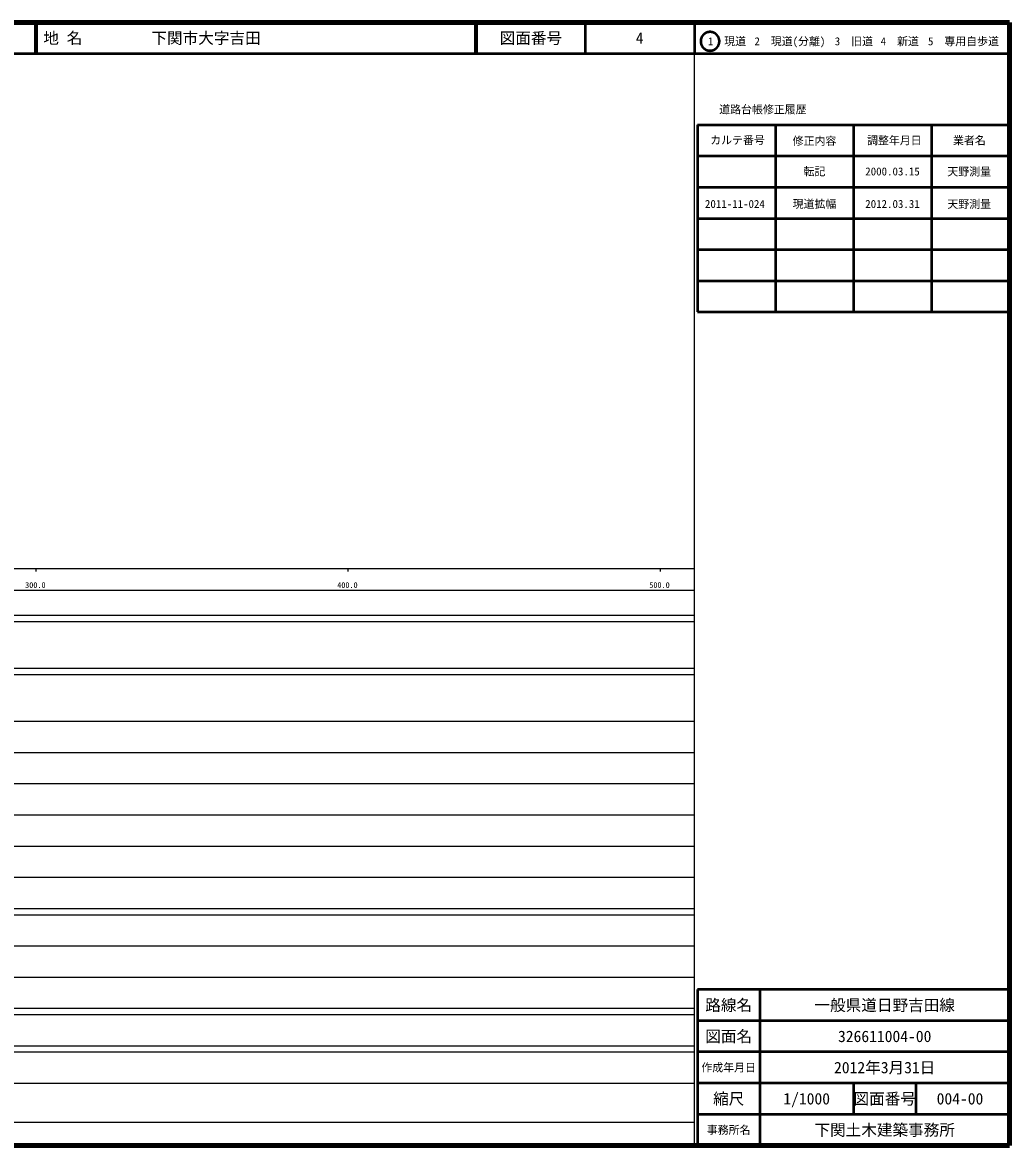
# Model space of a CAD drawing. Units: millimetres on the paper, enlarged 1000 times. Extents: x 40000 to 680000, y 20000 to 380000.
# Drawn here: x 363711 to 680000, y 20000 to 380000 of the extents above; entities that cross this region are included whole.
import ezdxf
from ezdxf.enums import TextEntityAlignment as Align

# ---------------------------------------------------------------- set-up
doc = ezdxf.new("R2010")
doc.units = ezdxf.units.MM
doc.header["$LTSCALE"] = 1000
for name, color, linetype, lineweight in [('M-TTL', 2, 'Continuous', 140), ('M-TTL-BAND', 7, 'Continuous', 25), ('M-TTL-FRAM', 2, 'Continuous', 50), ('M-TTL-LINE', 7, 'Continuous', 50)]:
    doc.layers.add(name, color=color, linetype=linetype, lineweight=lineweight)
doc.layers.add('M-TTL-TXT', color=7, linetype='Continuous')
doc.styles.add('ＭＳ ゴシック', font='')
doc.styles.get('ＭＳ ゴシック').set_extended_font_data('MS Gothic')

msp = doc.modelspace()

# ---------------------------------------------------------------- linework, layer by layer
at = {"layer": 'M-TTL'}
for p, q in [((680000, 380000), (40000, 380000)), ((680000, 20000), (680000, 380000)), ((40000, 20000), (680000, 20000))]:
    msp.add_line(p, q, dxfattribs=at)
at = {"layer": 'M-TTL-BAND'}
for p, q in [((579000, 20000), (579000, 370000)), ((40000, 205000), (579000, 205000)), ((368000, 205000), (368000, 204000)), ((468000, 205000), (468000, 204000)), ((568000, 205000), (568000, 204000)), ((68000, 198000), (579000, 198000)), ((40000, 190000), (579000, 190000)), ((40000, 188000), (579000, 188000)), ((40000, 173000), (579000, 173000)), ((40000, 171000), (579000, 171000)), ((40000, 156000), (579000, 156000)), ((46000, 146000), (579000, 146000)), ((52000, 136000), (579000, 136000)), ((46000, 126000), (579000, 126000)), ((52000, 116000), (579000, 116000)), ((46000, 106000), (579000, 106000)), ((40000, 96000), (579000, 96000)), ((40000, 94000), (579000, 94000)), ((49000, 84000), (579000, 84000)), ((40000, 74000), (579000, 74000)), ((40000, 64000), (579000, 64000)), ((40000, 62000), (579000, 62000)), ((40000, 52000), (579000, 52000)), ((40000, 50000), (579000, 50000)), ((40000, 40000), (579000, 40000)), ((68000, 27500), (579000, 27500))]:
    msp.add_line(p, q, dxfattribs=at)
at = {"layer": 'M-TTL-FRAM'}
for p, q in [((580000, 347197), (580000, 287197)), ((580000, 347197), (680000, 347197)), ((580000, 287197), (680000, 287197)), ((680000, 70000), (580000, 70000)), ((580000, 70000), (580000, 20000))]:
    msp.add_line(p, q, dxfattribs=at)
at = {"layer": 'M-TTL-LINE'}
for p, q in [((367750, 380000), (367750, 370000)), ((368250, 380000), (368250, 370000)), ((508747, 380000), (508747, 370000)), ((509247, 380000), (509247, 370000)), ((543997, 380000), (543997, 370000)), ((579000, 380000), (579000, 370000)), ((40000, 370000), (680000, 370000)), ((605000, 347197), (605000, 287197)), ((630000, 347197), (630000, 287197)), ((655000, 347197), (655000, 287197)), ((580000, 337197), (680000, 337197)), ((580000, 327197), (680000, 327197)), ((580000, 317197), (680000, 317197)), ((580000, 307197), (680000, 307197)), ((580000, 297197), (680000, 297197)), ((600000, 70000), (600000, 20000)), ((680000, 60000), (580000, 60000)), ((680000, 50000), (580000, 50000)), ((680000, 40000), (580000, 40000)), ((630000, 40000), (630000, 30000)), ((650000, 40000), (650000, 30000)), ((680000, 30000), (580000, 30000))]:
    msp.add_line(p, q, dxfattribs=at)
msp.add_lwpolyline([(587031, 373958), (587030, 374010), (587029, 374063), (587027, 374115), (587023, 374168), (587019, 374220), (587014, 374272), (587008, 374325), (587001, 374377), (586994, 374429), (586985, 374480), (586975, 374532), (586965, 374583), (586953, 374635), (586941, 374686), (586928, 374737), (586914, 374787), (586899, 374837), (586883, 374888), (586866, 374937), (586849, 374987), (586830, 375036), (586811, 375085), (586791, 375133), (586770, 375181), (586748, 375229), (586725, 375277), (586702, 375323), (586678, 375370), (586653, 375416), (586627, 375462), (586600, 375507), (586572, 375552), (586544, 375596), (586515, 375640), (586485, 375683), (586455, 375726), (586423, 375768), (586391, 375809), (586359, 375850), (586325, 375891), (586291, 375931), (586256, 375970), (586221, 376009), (586184, 376047), (586147, 376084), (586110, 376121), (586072, 376157), (586033, 376192), (585994, 376227), (585953, 376261), (585913, 376294), (585872, 376327), (585830, 376359), (585788, 376390), (585745, 376420), (585702, 376450), (585658, 376479), (585613, 376507), (585568, 376534), (585523, 376560), (585477, 376586), (585431, 376611), (585385, 376635), (585337, 376658), (585290, 376681), (585242, 376703), (585194, 376723), (585145, 376743), (585096, 376762), (585047, 376781), (584998, 376798), (584948, 376814), (584898, 376830), (584847, 376845), (584797, 376859), (584746, 376872), (584695, 376884), (584643, 376895), (584592, 376905), (584540, 376914), (584488, 376923), (584436, 376930), (584384, 376937), (584332, 376943), (584280, 376948), (584227, 376952), (584175, 376955), (584123, 376957), (584070, 376958), (584018, 376958), (583965, 376957), (583913, 376956), (583860, 376953), (583808, 376950), (583755, 376945), (583703, 376940), (583651, 376934), (583599, 376927), (583547, 376919), (583495, 376910), (583444, 376900), (583392, 376889), (583341, 376878), (583290, 376865), (583239, 376852), (583189, 376837), (583139, 376822), (583089, 376806), (583039, 376789), (582990, 376772), (582941, 376753), (582892, 376733), (582843, 376713), (582795, 376692), (582748, 376670), (582700, 376647), (582654, 376623), (582607, 376599), (582561, 376573), (582516, 376547), (582471, 376520), (582426, 376493), (582382, 376464), (582338, 376435), (582295, 376405), (582253, 376374), (582211, 376343), (582169, 376310), (582128, 376278), (582088, 376244), (582048, 376210), (582009, 376174), (581971, 376139), (581933, 376102), (581896, 376065), (581859, 376028), (581823, 375989), (581788, 375950), (581753, 375911), (581720, 375871), (581686, 375830), (581654, 375789), (581622, 375747), (581591, 375704), (581561, 375661), (581532, 375618), (581503, 375574), (581475, 375529), (581448, 375484), (581422, 375439), (581396, 375393), (581372, 375347), (581348, 375300), (581325, 375253), (581302, 375205), (581281, 375157), (581260, 375109), (581241, 375060), (581222, 375011), (581204, 374962), (581187, 374912), (581170, 374863), (581155, 374812), (581140, 374762), (581127, 374711), (581114, 374660), (581102, 374609), (581091, 374558), (581081, 374506), (581072, 374454), (581064, 374403), (581057, 374351), (581050, 374299), (581045, 374246), (581040, 374194), (581036, 374142), (581034, 374089), (581032, 374037), (581031, 373984), (581031, 373932), (581032, 373879), (581034, 373827), (581036, 373774), (581040, 373722), (581045, 373670), (581050, 373617), (581057, 373565), (581064, 373513), (581072, 373461), (581081, 373410), (581091, 373358), (581102, 373307), (581114, 373256), (581127, 373205), (581140, 373154), (581155, 373104), (581170, 373053), (581187, 373004), (581204, 372954), (581222, 372905), (581241, 372856), (581260, 372807), (581281, 372759), (581302, 372711), (581325, 372663), (581348, 372616), (581372, 372569), (581396, 372523), (581422, 372477), (581448, 372432), (581475, 372387), (581503, 372342), (581532, 372298), (581561, 372255), (581591, 372212), (581622, 372169), (581654, 372127), (581686, 372086), (581720, 372045), (581753, 372005), (581788, 371966), (581823, 371927), (581859, 371888), (581896, 371851), (581933, 371814), (581971, 371777), (582009, 371741), (582048, 371706), (582088, 371672), (582128, 371638), (582169, 371605), (582211, 371573), (582253, 371542), (582295, 371511), (582338, 371481), (582382, 371452), (582426, 371423), (582471, 371396), (582516, 371369), (582561, 371343), (582607, 371317), (582654, 371293), (582700, 371269), (582748, 371246), (582795, 371224), (582843, 371203), (582892, 371183), (582941, 371163), (582990, 371144), (583039, 371127), (583089, 371110), (583139, 371094), (583189, 371078), (583239, 371064), (583290, 371051), (583341, 371038), (583392, 371027), (583444, 371016), (583495, 371006), (583547, 370997), (583599, 370989), (583651, 370982), (583703, 370976), (583755, 370971), (583808, 370966), (583860, 370963), (583913, 370960), (583965, 370959), (584018, 370958), (584070, 370958), (584123, 370959), (584175, 370961), (584227, 370964), (584280, 370968), (584332, 370973), (584384, 370979), (584436, 370986), (584488, 370993), (584540, 371002), (584592, 371011), (584643, 371021), (584695, 371032), (584746, 371044), (584797, 371057), (584847, 371071), (584898, 371086), (584948, 371102), (584998, 371118), (585047, 371135), (585096, 371154), (585145, 371173), (585194, 371193), (585242, 371213), (585290, 371235), (585337, 371258), (585385, 371281), (585431, 371305), (585477, 371330), (585523, 371356), (585568, 371382), (585613, 371409), (585658, 371437), (585702, 371466), (585745, 371496), (585788, 371526), (585830, 371557), (585872, 371589), (585913, 371622), (585953, 371655), (585994, 371689), (586033, 371724), (586072, 371759), (586110, 371795), (586147, 371832), (586184, 371869), (586221, 371907), (586256, 371946), (586291, 371985), (586325, 372025), (586359, 372066), (586391, 372107), (586423, 372148), (586455, 372190), (586485, 372233), (586515, 372276), (586544, 372320), (586572, 372364), (586600, 372409), (586627, 372454), (586653, 372500), (586678, 372546), (586702, 372593), (586725, 372639), (586748, 372687), (586770, 372735), (586791, 372783), (586811, 372831), (586830, 372880), (586849, 372929), (586866, 372979), (586883, 373028), (586899, 373078), (586914, 373129), (586928, 373179), (586941, 373230), (586953, 373281), (586965, 373333), (586975, 373384), (586985, 373436), (586994, 373487), (587001, 373539), (587008, 373591), (587014, 373644), (587019, 373696), (587023, 373748), (587027, 373801), (587029, 373853), (587030, 373905)], close=True, dxfattribs=at)

# ---------------------------------------------------------------- texts
at = {"layer": 'M-TTL-BAND', "style": 'ＭＳ ゴシック'}
for s, p in [('300.0', (367844, 198195)), ('400.0', (467844, 198195)), ('500.0', (567844, 198195))]:
    msp.add_text(s, height=1833, dxfattribs=at).set_placement(p, align=Align.BOTTOM_CENTER)
at = {"layer": 'M-TTL-TXT', "style": 'ＭＳ ゴシック'}
for s, p in [('地 名', (370380, 375000)), ('下関市大字吉田', (405024, 375000))]:
    msp.add_text(s, height=3666, dxfattribs=at).set_placement(p, align=Align.MIDDLE_LEFT)
for s, height, p in [('図面番号', 3666, (526622, 375000)), ('4', 3666, (561497, 375000)), ('1\u3000現道', 2566, (589448, 373958)), ('2\u3000現道(分離)', 2566, (609619, 373958)), ('3\u3000旧道', 2566, (630121, 373958)), ('4\u3000新道', 2566, (644824, 373958)), ('5\u3000専用自歩道', 2566, (665228, 373958)), ('道路台帳修正履歴', 2566, (600968, 352113)), ('カルテ番号', 2566, (592839, 342277)), ('修正内容', 2566, (617509, 342023)), ('調整年月日', 2566, (643089, 342197)), ('業者名', 2566, (667134, 342197)), ('転記', 2566, (617500, 332245)), ('2000.03.15', 2566, (642500, 332245)), ('天野測量', 2566, (667077, 332189)), ('2011-11-024', 2566, (592000, 321826)), ('現道拡幅', 2566, (617500, 321826)), ('2012.03.31', 2566, (642500, 321826)), ('天野測量', 2566, (667077, 321770)), ('路線名', 3666, (590000, 65000)), ('路線名', 3666, (590000, 65000)), ('一般県道日野吉田線', 3666, (640000, 65000)), ('図面名', 3666, (590000, 55000)), ('図面名', 3666, (590000, 55000)), ('326611004-00', 3666, (640000, 55000)), ('2012年3月31日', 3666, (640000, 45000)), ('作成年月日', 2566, (590000, 45000)), ('作成年月日', 2566, (590000, 45000)), ('縮尺', 3666, (590000, 35000)), ('縮尺', 3666, (590000, 35000)), ('1/1000', 3666, (615000, 35000)), ('図面番号', 3666, (640000, 35000)), ('図面番号', 3666, (640000, 35000)), ('004-00', 3666, (664125, 35000)), ('事務所名', 2566, (590000, 25000)), ('事務所名', 2566, (590000, 25000)), ('下関土木建築事務所', 3666, (640000, 25000))]:
    msp.add_text(s, height=height, dxfattribs=at).set_placement(p, align=Align.MIDDLE_CENTER)

doc.saveas('drawing.dxf')
